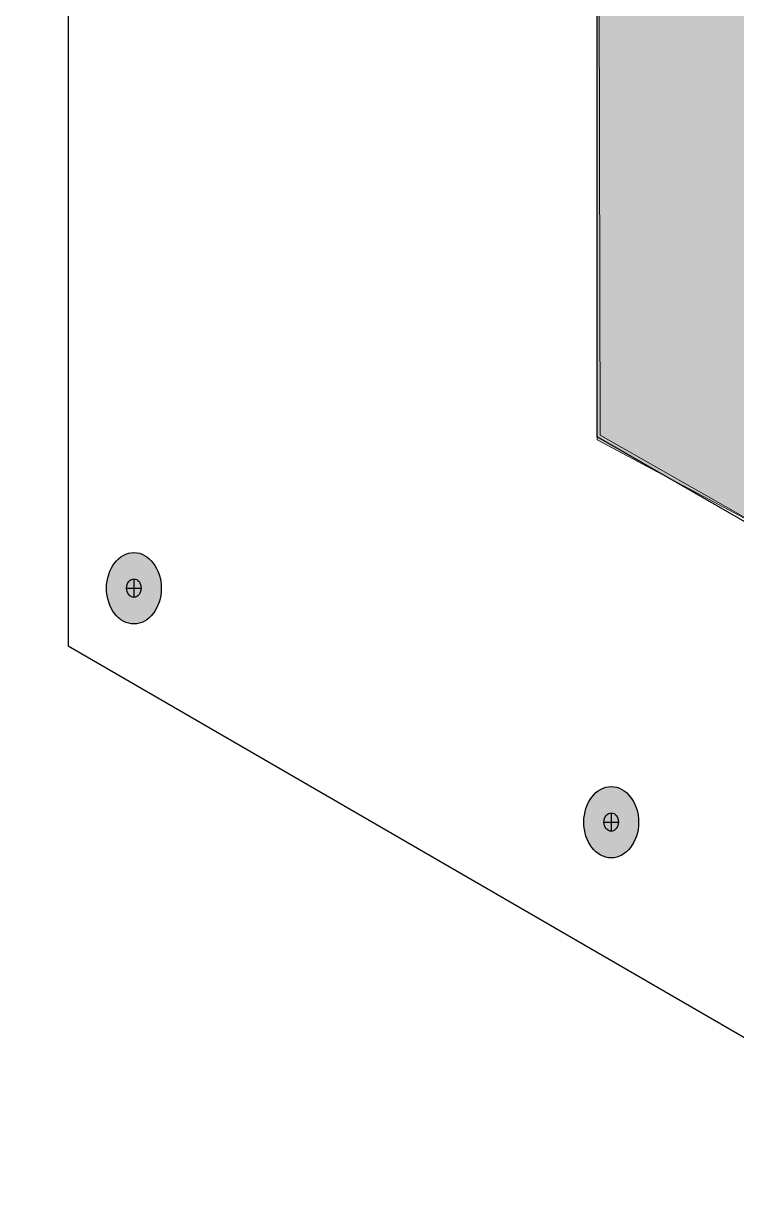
# Model space of a CAD drawing. Header units: inches. Extents: x -26 to 76, y -16 to 22.
# Drawn here: x 53.793 to 55.121, y 5.05 to 7.229 of the extents above; entities that cross this region are included whole.
import ezdxf

# ---------------------------------------------------------------- set-up
doc = ezdxf.new("R2010")
doc.units = ezdxf.units.IN
doc.header["$MEASUREMENT"] = 0
for name, color, linetype, lineweight in [('.ATI-HATCH', 7, 'Continuous', 0), ('G-ANNO-TTLB', 7, 'Continuous', 0), ('LOGOS', 7, 'Continuous', 0), ('TYVEK', 7, 'Continuous', 0)]:
    doc.layers.add(name, color=color, linetype=linetype, lineweight=lineweight)

msp = doc.modelspace()

# ---------------------------------------------------------------- hatches: boundary and pattern name
at = {"layer": '.ATI-HATCH', "true_color": 0x808080, "transparency": 33554483}
msp.add_hatch(color=8, dxfattribs=at).paths.add_polyline_path([(55.2094, 9.546), (54.9103, 9.7176), (54.8611, 9.7298), (54.8611, 6.454), (55.2094, 6.2688), (55.2094, 7.103), (55.1563, 7.1337), (55.1563, 9.5148)])
at = {"layer": 'G-ANNO-TTLB', "true_color": 0xff00ff, "transparency": 33554687}
h = msp.add_hatch(color=6, dxfattribs=at)
edge = h.paths.add_edge_path()
edge.add_spline(control_points=[(71.2273, -15.1345), (71.2273, -15.1345), (30.5273, -15.1345), (30.5273, -15.1345), (30.5273, -15.1345), (30.5273, 19.0008), (30.5273, 19.0008), (30.5273, 19.0008), (71.2273, 19.0008), (71.2273, 19.0008), (71.2273, 19.0008), (71.2273, -15.1345), (71.2273, -15.1345)], knot_values=[0, 0, 0, 0, 1, 1, 1, 2, 2, 2, 3, 3, 3, 4, 4, 4, 4], degree=3, periodic=0)
edge = h.paths.add_edge_path()
edge.add_spline(control_points=[(30.6523, 18.8757), (30.6523, 18.8757), (30.6523, -15.0095), (30.6523, -15.0095), (30.6523, -15.0095), (71.1023, -15.0095), (71.1023, -15.0095), (71.1023, -15.0095), (71.1023, 18.8757), (71.1023, 18.8757), (71.1023, 18.8757), (30.6523, 18.8757), (30.6523, 18.8757)], knot_values=[0, 0, 0, 0, 1, 1, 1, 2, 2, 2, 3, 3, 3, 4, 4, 4, 4], degree=3, periodic=0)
edge.add_line((30.6523, 18.8757), (30.6523, 18.8757))
at = {"layer": 'LOGOS', "true_color": 0x000000, "transparency": 33554687}
h = msp.add_hatch(dxfattribs=at)
h.set_pattern_fill('_U', color=18, scale=10, angle=45, style=2, pattern_type=0)
h.set_pattern_definition([(45, (0, 0), (-7.071, 7.071), [])])
h.paths.add_polyline_path([(55.2166, 6.264), (54.867, 6.463), (54.8595, 9.745), (55.2035, 9.5477), (55.1497, 9.5215), (55.1489, 7.1321), (55.2133, 7.0973)])
at = {"layer": 'TYVEK', "true_color": 0x003b71, "transparency": 33554687}
h = msp.add_hatch(color=156, dxfattribs=at)
h.dxf.hatch_style = 2
edge = h.paths.add_edge_path()
edge.add_ellipse((53.9991, 6.1779), major_axis=(0, 0.0664), ratio=0.766948, start_angle=0, end_angle=360)
h = msp.add_hatch(color=156, dxfattribs=at)
h.dxf.hatch_style = 2
edge = h.paths.add_edge_path()
edge.add_ellipse((54.8875, 5.7427), major_axis=(0, 0.0664), ratio=0.766948, start_angle=0, end_angle=360)

# ---------------------------------------------------------------- linework, layer by layer
at = {"layer": '.ATI-HATCH'}
msp.add_lwpolyline([(55.2094, 9.546), (54.9103, 9.7176), (54.8611, 9.7298), (54.8611, 6.454), (55.2094, 6.2688), (55.2094, 7.103), (55.1563, 7.1337), (55.1563, 9.5148)], close=True, dxfattribs=at)
at = {"layer": 'G-ANNO-TTLB'}
for points in [[(71.2273, -15.1345), (71.2273, -15.1345), (30.5273, -15.1345), (30.5273, -15.1345), (30.5273, -15.1345), (30.5273, 19.0008), (30.5273, 19.0008), (30.5273, 19.0008), (71.2273, 19.0008), (71.2273, 19.0008), (71.2273, 19.0008), (71.2273, -15.1345), (71.2273, -15.1345)], [(30.6523, 18.8757), (30.6523, 18.8757), (30.6523, -15.0095), (30.6523, -15.0095), (30.6523, -15.0095), (71.1023, -15.0095), (71.1023, -15.0095), (71.1023, -15.0095), (71.1023, 18.8757), (71.1023, 18.8757), (71.1023, 18.8757), (30.6523, 18.8757), (30.6523, 18.8757)]]:
    msp.add_open_spline(points, degree=3, knots=[0, 0, 0, 0, 1, 1, 1, 2, 2, 2, 3, 3, 3, 4, 4, 4, 4], dxfattribs=at)
at = {"layer": 'LOGOS'}
msp.add_lwpolyline([(55.2166, 6.264), (54.867, 6.463), (54.8595, 9.745), (55.2035, 9.5477), (55.1497, 9.5215), (55.1489, 7.1321), (55.2133, 7.0973)], close=True, dxfattribs=at)
at = {"layer": 'TYVEK', "color": 18, "lineweight": 25, "true_color": 0x000000}
for p, q in [((53.8769, 11.8258), (53.8769, 6.0708)), ((53.8769, 6.0708), (57.6112, 3.9089))]:
    msp.add_line(p, q, dxfattribs=at)
at = {"layer": 'TYVEK', "color": 243, "lineweight": 25, "true_color": 0xcc667f}
for p, q in [((54.8611, 6.4596), (54.8611, 9.7422)), ((55.2105, 6.2584), (54.8611, 6.4595))]:
    msp.add_line(p, q, dxfattribs=at)
at = {"layer": 'TYVEK', "color": 252, "lineweight": 25, "true_color": 0x848484}
for p, q in [((53.9991, 6.1954), (53.9991, 6.1612)), ((53.9856, 6.1783), (54.0126, 6.1783)), ((54.8875, 5.7603), (54.8875, 5.726)), ((54.8739, 5.7431), (54.901, 5.7431))]:
    msp.add_line(p, q, dxfattribs=at)
at = {"layer": 'TYVEK', "color": 18, "lineweight": 25, "true_color": 0x000000}
for centre in [(53.9991, 6.1779), (54.8875, 5.7427)]:
    msp.add_ellipse(centre, major_axis=(0, 0.0664), ratio=0.766948, dxfattribs=at)
at = {"layer": 'TYVEK', "color": 252, "lineweight": 25, "true_color": 0x848484}
for centre in [(53.9991, 6.1783), (53.9991, 6.1783), (54.8875, 5.7431)]:
    msp.add_ellipse(centre, major_axis=(0, 0.0171), ratio=0.788846, dxfattribs=at)

doc.saveas('drawing.dxf')
